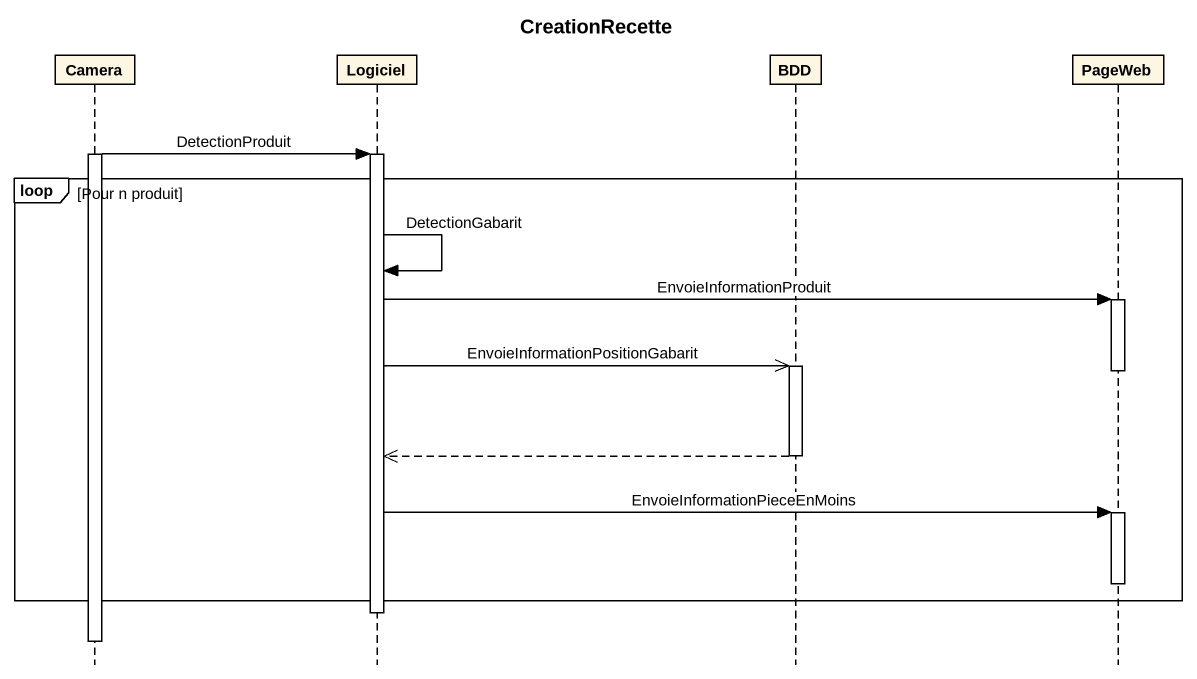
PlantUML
@startuml
title CreationRecette
hide footbox
participant Camera
participant Logiciel
participant BDD
participant PageWeb

activate Camera
Camera -> Logiciel : DetectionProduit
activate Logiciel
loop Pour n produit
  Logiciel -> Logiciel : DetectionGabarit
  Logiciel -> PageWeb : EnvoieInformationProduit
  activate PageWeb
  Logiciel ->> BDD : EnvoieInformationPositionGabarit
  activate BDD
  deactivate PageWeb
  BDD -->> Logiciel
  deactivate BDD
  Logiciel -> PageWeb : EnvoieInformationPieceEnMoins
  activate PageWeb
  deactivate PageWeb
end
deactivate Logiciel
deactivate Camera
@enduml
